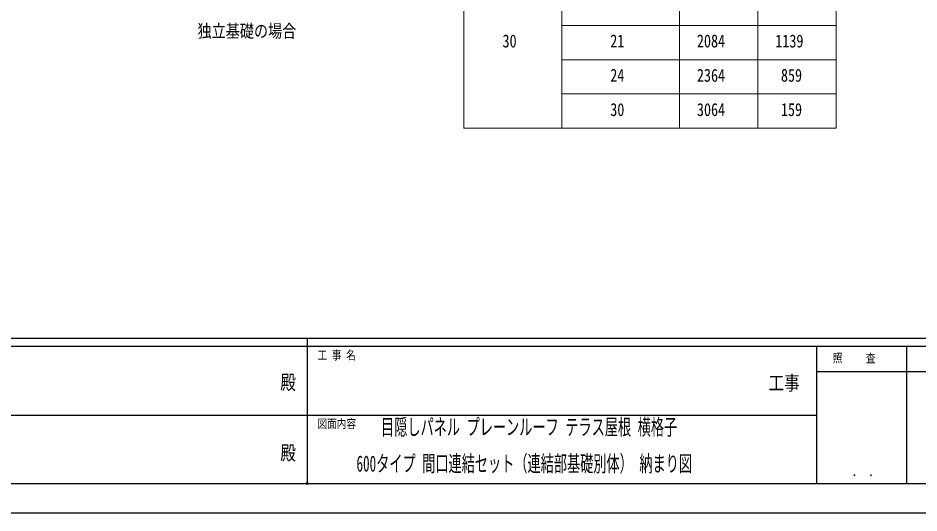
# Model space of a CAD drawing. Units: millimetres, scale not verified. Extents: x -16820 to 16820, y -11881 to 11886.
# Drawn here: x -2972 to 6226, y -11874 to -6821 of the extents above; entities that cross this region are included whole.
import ezdxf
from ezdxf.enums import TextEntityAlignment as Align

# ---------------------------------------------------------------- set-up
doc = ezdxf.new("R2010")
doc.units = ezdxf.units.MM
doc.header["$LTSCALE"] = 40
doc.header["$PDMODE"] = 32
doc.header["$PDSIZE"] = 20
doc.layers.add('0-1_TABLE1', color=7, linetype='Continuous', lineweight=18)
doc.layers.add('0-2_USER1', color=3, linetype='Continuous')
doc.layers.add('0-8_YKK_ZWAK', color=7, linetype='Continuous')
doc.styles.add('ＭＳ ゴシック', font='')
doc.styles.get('ＭＳ ゴシック').set_extended_font_data('MS Gothic')

msp = doc.modelspace()

# ---------------------------------------------------------------- linework, layer by layer
at = {"layer": '0-1_TABLE1'}
for p, q in [((1580.08, -4013.49), (1580.08, -7946.49)), ((2580.08, -4013.49), (2580.08, -7946.49)), ((3780.08, -4013.49), (3780.08, -7946.49)), ((4580.08, -4013.49), (4580.08, -7946.49)), ((5380.08, -4013.49), (5380.08, -7946.49)), ((2580.08, -6896.49), (5380.08, -6896.49)), ((2580.08, -7246.49), (5380.08, -7246.49)), ((2580.08, -7596.49), (5380.08, -7596.49)), ((1580.08, -7946.49), (5380.08, -7946.49))]:
    msp.add_line(p, q, dxfattribs=at)
at = {"layer": '0-8_YKK_ZWAK'}
for p, q in [((15580.08, -10093.8), (-15619.92, -10093.8)), ((-19.92, -10093.8), (-19.92, -11573.8)), ((-19.92, -10173.8), (-5219.92, -10173.8)), ((5180.08, -10173.8), (-19.92, -10173.8)), ((6100.08, -10173.8), (6100.08, -11573.8)), ((7940.08, -10433.8), (5180.08, -10433.8)), ((-5189.92, -10873.8), (-19.92, -10873.8)), ((-19.92, -10873.8), (5180.08, -10873.8)), ((-5219.92, -11573.8), (-19.92, -11573.8)), ((-19.92, -11573.8), (5180.08, -11573.8)), ((5180.08, -11573.8), (7940.08, -11573.8))]:
    msp.add_line(p, q, dxfattribs=at)
msp.add_lwpolyline([(-16820, -11873.8), (16820, -11873.8), (16820, 11886.2), (-16820, 11886.2)], close=True, dxfattribs=at)
msp.add_lwpolyline([(7940.08, -10173.8), (5180.08, -10173.8), (5180.08, -11573.8)], dxfattribs=at)
msp.add_point((-19.92, -11573.8), dxfattribs=at)

# ---------------------------------------------------------------- texts
at = {"layer": '0-1_TABLE1', "style": 'ＭＳ ゴシック', "width": 0.8}
for s, p in [('30', (1974.48, -7161.49)), ('21', (3074.48, -7161.49)), ('2084', (3959.28, -7161.49)), ('1139', (4759.28, -7161.49)), ('24', (3074.48, -7511.49)), ('2364', (3959.28, -7511.49)), ('859', (4816.88, -7511.49)), ('30', (3074.48, -7861.49)), ('3064', (3959.28, -7861.49)), ('159', (4816.88, -7861.49))]:
    msp.add_text(s, height=132, dxfattribs=at).set_placement(p, align=Align.BOTTOM_LEFT)
at = {"layer": '0-2_USER1', "style": 'ＭＳ ゴシック'}
for s, height, width, p in [('独立基礎の場合', 132, 0.8, (-1139.54, -7059.36)), ('目隠しパネル プレーンルーフ テラス屋根 横格子', 164.2, 0.6, (734.32, -11127.26)), (' 600タイプ 間口連結セット（連結部基礎別体） 納まり図', 164.2, 0.6, (416.24, -11500.59))]:
    msp.add_text(s, height=height, dxfattribs=dict(at, width=width)).set_placement(p, align=Align.BOTTOM_LEFT)
at = {"layer": '0-8_YKK_ZWAK', "style": 'ＭＳ ゴシック', "width": 0.8}
for s, height, p in [('工 事 名', 87.98, (85.08, -10333.8)), ('照     査', 87.98, (5345.68, -10363.8)), ('殿', 146.6, (-294.67, -10657.13)), ('工事', 146.6, (4689.33, -10663.66)), ('図面内容', 87.98, (85.08, -11033.8)), ('殿', 146.6, (-294.67, -11377.13)), ('． ．', 103.7, (5540, -11531.21))]:
    msp.add_text(s, height=height, dxfattribs=at).set_placement(p, align=Align.BOTTOM_LEFT)

doc.saveas('drawing.dxf')
